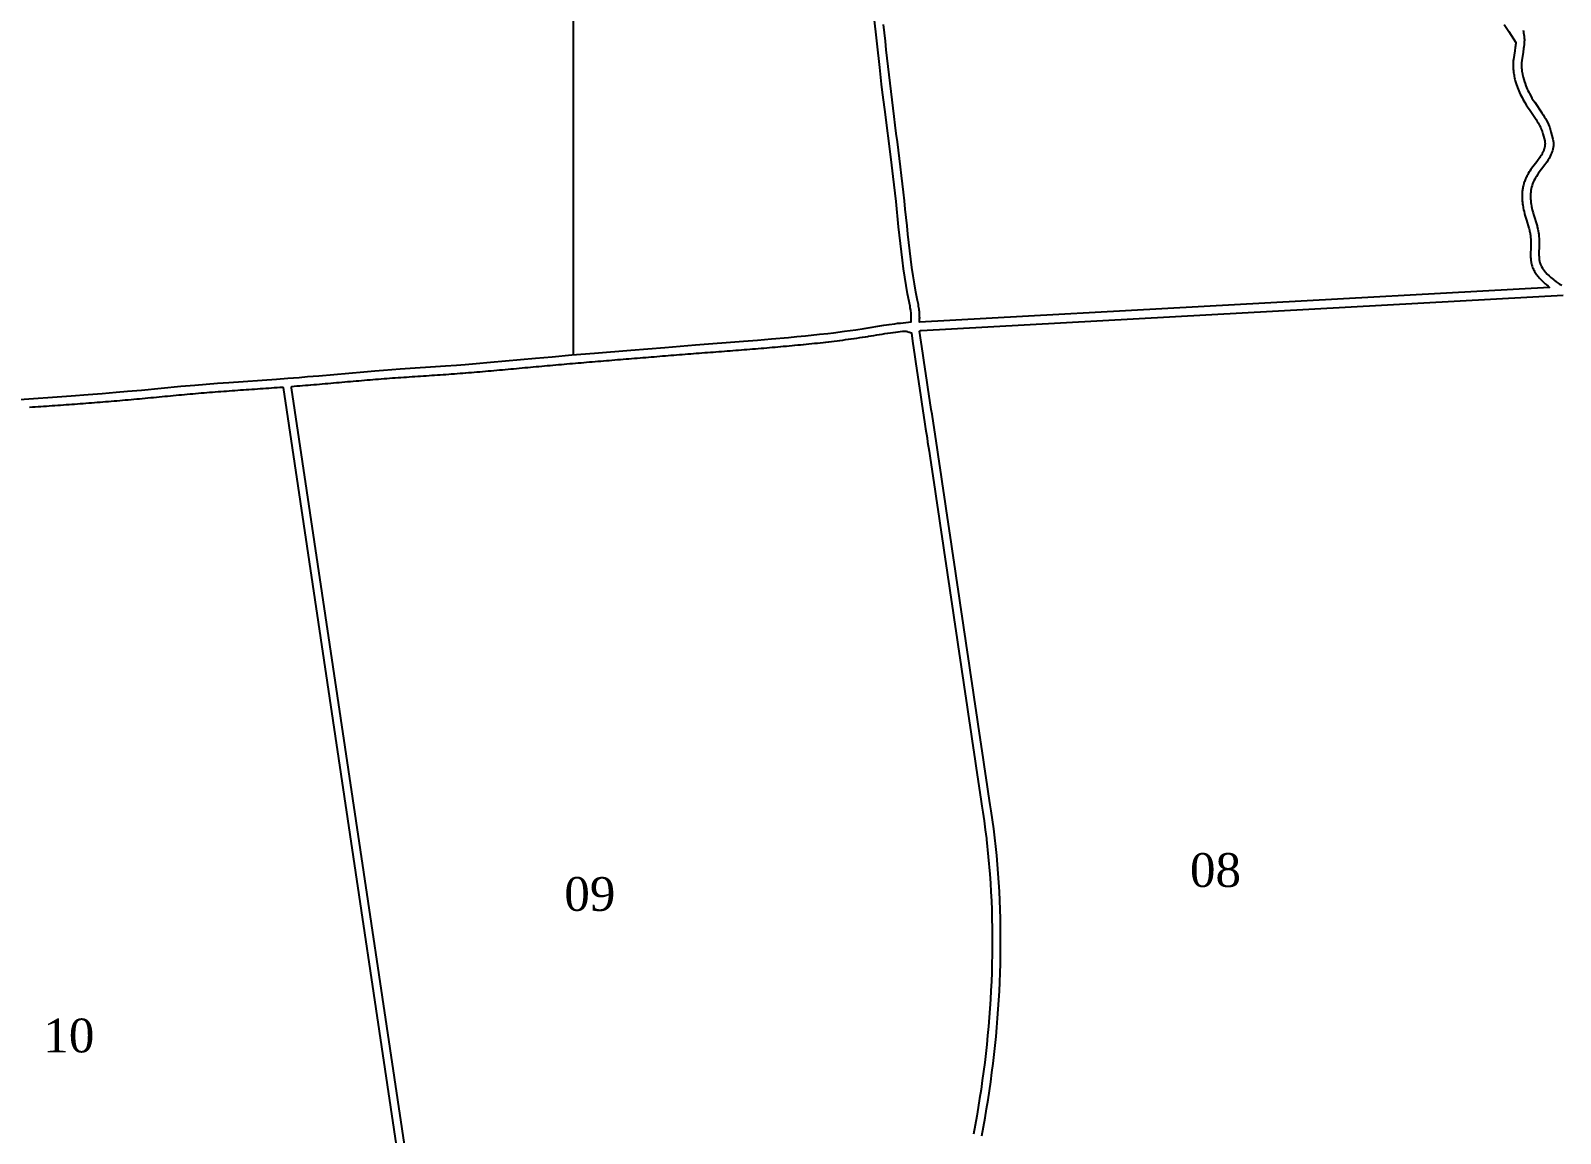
# Model space of a CAD drawing. Extents: x 708265 to 713463, y 7861946 to 7865621.
# Drawn here: x 710379 to 711284, y 7863901 to 7864554 of the extents above; entities that cross this region are included whole.
import ezdxf
from ezdxf.enums import TextEntityAlignment as Align

# ---------------------------------------------------------------- set-up
doc = ezdxf.new("R2010")
doc.units = 0
doc.linetypes.add('CONTINUO', pattern=[0])
for name, color, linetype in [('011400xxxx', 1, 'Continuous'), ('011400xxxx002', 5, 'Continuous'), ('011400xxxx008', 5, 'Continuous'), ('011400xxxx009', 5, 'Continuous'), ('011400xxxx010', 5, 'Continuous'), ('MALHA', 8, 'CONTINUO'), ('NUMERAÇÕES', 7, 'Continuous'), ('ÁREAS', 7, 'Continuous')]:
    doc.layers.add(name, color=color, linetype=linetype)
doc.layers.add('NUMERAÇÕES DOS TALHÕES', color=7, linetype='Continuous', true_color=0xffffff)
doc.styles.add('AREAS', font='times.ttf')

# ---------------------------------------------------------------- blocks, each defined once
blk = doc.blocks.new('area_de_talhao')
at = {"layer": 'NUMERAÇÕES', "linetype": 'Continuous', "style": 'AREAS'}
blk.add_attdef('NRO', text='', height=20, dxfattribs=at).set_placement((0, 6.08), align=Align.CENTER)
at = {"layer": 'ÁREAS', "linetype": 'Continuous', "style": 'AREAS', "flags": 1}
for tag, height, p in [('AREAREAL', 0.001, (0, 0)), ('AREA', 20, (0, -23.92))]:
    blk.add_attdef(tag, text='', height=height, dxfattribs=at).set_placement(p, align=Align.CENTER)

msp = doc.modelspace()

# ---------------------------------------------------------------- linework, layer by layer
at = {"layer": '011400xxxx'}
for points in [[(710369.47, 7864335.77), (710402.78, 7864338.11), (710412.78, 7864338.85), (710421.1, 7864339.49), (710429.42, 7864340.18), (710436.08, 7864340.77), (710444.39, 7864341.53), (710467.67, 7864343.72), (710475.99, 7864344.47), (710482.64, 7864345.03), (710489.3, 7864345.55), (710495.96, 7864346.05), (710524.29, 7864348.03), (710530.95, 7864348.52), (710537.61, 7864349.03), (710542.6, 7864349.43), (710549.26, 7864349.99), (710575.88, 7864352.32), (710582.54, 7864352.87), (710587.53, 7864353.26), (710597.52, 7864353.98), (710624.18, 7864355.78), (710630.85, 7864356.27), (710635.84, 7864356.66), (710642.5, 7864357.2), (710650.82, 7864357.93), (710677.43, 7864360.36), (710687.41, 7864361.25), (710699.05, 7864362.26), (710712.37, 7864363.38), (710734, 7864365.17), (710753.97, 7864366.79), (710772.29, 7864368.24), (710800.61, 7864370.43), (710808.94, 7864371.1), (710817.26, 7864371.8), (710827.24, 7864372.69), (710832.22, 7864373.16), (710837.2, 7864373.65), (710845.49, 7864374.52), (710850.46, 7864375.08), (710853.77, 7864375.47), (710860.4, 7864376.3), (710863.71, 7864376.75), (710867.03, 7864377.23), (710872.01, 7864377.98), (710883.6, 7864379.84), (710886.89, 7864380.34), (710890.16, 7864380.8), (710891.78, 7864381.02), (710893.42, 7864381.19), (710899.74, 7864381.82), (710899.83, 7864383.23), (710899.85, 7864383.73), (710899.84, 7864385.23), (710899.76, 7864386.73), (710899.54, 7864388.72), (710899.32, 7864390.2), (710899.16, 7864391.19), (710897.74, 7864398.55), (710896.87, 7864403.48), (710896.07, 7864408.41), (710895.34, 7864413.36), (710894.67, 7864418.31), (710894.05, 7864423.27), (710893.47, 7864428.24), (710892.92, 7864433.21), (710892.4, 7864438.18), (710890.86, 7864453.1), (710890.34, 7864458.08), (710889.78, 7864463.05), (710889.2, 7864468.01), (710887.99, 7864477.94), (710884.18, 7864507.69), (710882.96, 7864517.62), (710882.37, 7864522.59), (710881.24, 7864532.52), (710877.98, 7864562.34)], [(711261.91, 7864554.53), (711262.15, 7864553.56), (711262.25, 7864553.07), (711262.43, 7864552.09), (711262.56, 7864551.1), (711262.61, 7864550.6), (711262.67, 7864549.6), (711262.69, 7864549.1), (711262.69, 7864548.6), (711262.66, 7864547.6), (711262.55, 7864546.1), (711262.38, 7864544.62), (711262.23, 7864543.63), (711261.92, 7864541.65), (711261.19, 7864536.7), (711261.07, 7864535.21), (711261.05, 7864534.71), (711261.04, 7864533.21), (711261.09, 7864532.21), (711261.16, 7864531.21), (711261.28, 7864530.22), (711261.51, 7864528.74), (711261.6, 7864528.25), (711261.92, 7864526.78), (711262.31, 7864525.33), (711262.75, 7864523.9), (711263.08, 7864522.96), (711263.61, 7864521.55), (711264, 7864520.63), (711264.4, 7864519.71), (711264.82, 7864518.81), (711265.26, 7864517.91), (711265.72, 7864517.02), (711266.69, 7864515.27), (711267.2, 7864514.41), (711267.99, 7864513.13), (711268.8, 7864511.87), (711273, 7864505.66), (711273.82, 7864504.4), (711274.61, 7864503.13), (711275.12, 7864502.27), (711275.61, 7864501.4), (711276.31, 7864500.07), (711276.95, 7864498.72), (711277.34, 7864497.8), (711277.7, 7864496.86), (711278.03, 7864495.92), (711278.45, 7864494.48), (711279.61, 7864490.13), (711279.78, 7864489.15), (711279.89, 7864488.15), (711279.91, 7864487.65), (711279.91, 7864487.15), (711279.85, 7864486.16), (711279.73, 7864485.16), (711279.53, 7864484.18), (711279.28, 7864483.22), (711278.97, 7864482.26), (711278.8, 7864481.79), (711278.43, 7864480.87), (711278.02, 7864479.96), (711277.33, 7864478.62), (711276.83, 7864477.76), (711276.02, 7864476.49), (711275.46, 7864475.67), (711274.88, 7864474.85), (711270.96, 7864469.67), (711270.67, 7864469.26), (711269.84, 7864468.01), (711269.31, 7864467.16), (711268.82, 7864466.29), (711268.37, 7864465.4), (711267.95, 7864464.49), (711267.57, 7864463.56), (711267.25, 7864462.62), (711266.97, 7864461.66), (711266.75, 7864460.68), (711266.58, 7864459.7), (711266.45, 7864458.7), (711266.37, 7864457.71), (711266.34, 7864456.71), (711266.34, 7864455.71), (711266.38, 7864454.71), (711266.45, 7864453.71), (711266.62, 7864452.22), (711266.69, 7864451.73), (711266.95, 7864450.25), (711267.14, 7864449.27), (711267.37, 7864448.29), (711267.87, 7864446.36), (711268.15, 7864445.4), (711270.2, 7864438.71), (711270.33, 7864438.22), (711270.69, 7864436.77), (711270.89, 7864435.79), (711271.13, 7864434.31), (711271.2, 7864433.81), (711271.35, 7864432.32), (711271.42, 7864431.32), (711271.48, 7864429.82), (711271.49, 7864428.82), (711271.48, 7864427.82), (711271.33, 7864421.33), (711271.37, 7864420.33), (711271.46, 7864419.33), (711271.52, 7864418.83), (711271.69, 7864417.85), (711271.93, 7864416.88), (711272.08, 7864416.4), (711272.25, 7864415.93), (711272.44, 7864415.47), (711272.87, 7864414.57), (711273.38, 7864413.7), (711273.93, 7864412.87), (711274.54, 7864412.08), (711275.18, 7864411.31), (711276.2, 7864410.21), (711277.28, 7864409.17), (711278.39, 7864408.16), (711279.91, 7864406.86), (711280.3, 7864406.55), (711281.49, 7864405.64), (711282.73, 7864404.79), (711283.58, 7864404.27), (711284.02, 7864404.02), (711284.91, 7864403.56)]]:
    msp.add_lwpolyline(points, dxfattribs=at)
at = {"layer": '011400xxxx002'}
msp.add_lwpolyline([(711250.71, 7864557.91), (711253.44, 7864553.72), (711256.17, 7864549.53), (711257.63, 7864547.29), (711257.57, 7864546.57), (711257.53, 7864546.17), (711257.42, 7864545.27), (711257.29, 7864544.38), (711256.97, 7864542.41), (711256.22, 7864537.3), (711256.16, 7864536.62), (711256.08, 7864535.49), (711256.05, 7864534.88), (711256.04, 7864534.28), (711256.04, 7864533.68), (711256.05, 7864533.09), (711256.06, 7864532.5), (711256.1, 7864531.91), (711256.14, 7864531.32), (711256.19, 7864530.72), (711256.32, 7864529.59), (711256.4, 7864528.98), (711256.58, 7864527.87), (711256.7, 7864527.27), (711256.93, 7864526.18), (711257.07, 7864525.58), (711257.35, 7864524.51), (711257.51, 7864523.93), (711257.83, 7864522.88), (711258.01, 7864522.31), (711258.37, 7864521.28), (711258.57, 7864520.72), (711258.97, 7864519.69), (711259.4, 7864518.67), (711259.84, 7864517.65), (711260.31, 7864516.65), (711260.8, 7864515.66), (711261.3, 7864514.69), (711261.82, 7864513.72), (711262.36, 7864512.77), (711262.92, 7864511.83), (711263.76, 7864510.47), (711264.62, 7864509.13), (711266.05, 7864507), (711268.84, 7864502.9), (711269.6, 7864501.72), (711270.33, 7864500.54), (711270.79, 7864499.77), (711271.23, 7864498.99), (711271.65, 7864498.2), (711271.83, 7864497.85), (711272.22, 7864497.05), (711272.37, 7864496.7), (711272.72, 7864495.89), (711272.86, 7864495.53), (711273.01, 7864495.15), (711273.14, 7864494.77), (711273.27, 7864494.38), (711273.39, 7864494.01), (711273.63, 7864493.14), (711274.73, 7864489.02), (711274.78, 7864488.77), (711274.83, 7864488.44), (711274.87, 7864488.13), (711274.9, 7864487.84), (711274.91, 7864487.54), (711274.91, 7864487.24), (711274.9, 7864486.94), (711274.87, 7864486.62), (711274.84, 7864486.3), (711274.79, 7864485.97), (711274.73, 7864485.64), (711274.66, 7864485.3), (711274.57, 7864484.96), (711274.48, 7864484.61), (711274.37, 7864484.26), (711274.25, 7864483.91), (711274.12, 7864483.55), (711273.99, 7864483.2), (711273.84, 7864482.84), (711273.68, 7864482.48), (711273.51, 7864482.12), (711273.33, 7864481.76), (711273.15, 7864481.4), (711272.95, 7864481.05), (711272.75, 7864480.69), (711272.55, 7864480.35), (711272.08, 7864479.6), (711271.87, 7864479.27), (711271.36, 7864478.54), (711270.84, 7864477.81), (711269.98, 7864476.66), (711266.92, 7864472.62), (711266.56, 7864472.1), (711265.94, 7864471.19), (711265.61, 7864470.68), (711265.02, 7864469.72), (711264.71, 7864469.19), (711264.42, 7864468.66), (711264.14, 7864468.13), (711263.87, 7864467.59), (711263.61, 7864467.04), (711263.36, 7864466.48), (711263.12, 7864465.9), (711262.89, 7864465.32), (711262.68, 7864464.72), (711262.48, 7864464.12), (711262.29, 7864463.51), (711262.13, 7864462.89), (711261.98, 7864462.28), (711261.85, 7864461.66), (711261.73, 7864461.05), (711261.63, 7864460.44), (711261.55, 7864459.82), (711261.48, 7864459.21), (711261.42, 7864458.6), (711261.38, 7864458), (711261.35, 7864457.39), (711261.34, 7864456.79), (711261.33, 7864456.2), (711261.34, 7864455.6), (711261.36, 7864455.01), (711261.39, 7864454.4), (711261.47, 7864453.28), (711261.53, 7864452.67), (711261.66, 7864451.57), (711261.75, 7864450.97), (711261.93, 7864449.88), (711262.04, 7864449.3), (711262.26, 7864448.22), (711262.5, 7864447.13), (711262.77, 7864446.07), (711263.05, 7864445.01), (711263.36, 7864443.96), (711263.96, 7864442.01), (711265.4, 7864437.32), (711265.49, 7864436.96), (711265.71, 7864436.09), (711265.8, 7864435.7), (711265.98, 7864434.84), (711266.05, 7864434.47), (711266.18, 7864433.59), (711266.23, 7864433.21), (711266.33, 7864432.32), (711266.37, 7864431.92), (711266.43, 7864431.02), (711266.45, 7864430.61), (711266.48, 7864429.71), (711266.49, 7864428.82), (711266.48, 7864427.92), (711266.44, 7864426.45), (711266.32, 7864421.29), (711266.35, 7864420.6), (711266.38, 7864420), (711266.43, 7864419.39), (711266.49, 7864418.77), (711266.57, 7864418.13), (711266.67, 7864417.49), (711266.79, 7864416.83), (711266.95, 7864416.16), (711267.13, 7864415.49), (711267.34, 7864414.81), (711267.58, 7864414.13), (711267.85, 7864413.47), (711268.15, 7864412.83), (711268.46, 7864412.22), (711268.79, 7864411.62), (711269.14, 7864411.05), (711269.5, 7864410.49), (711269.87, 7864409.96), (711270.25, 7864409.45), (711270.63, 7864408.95), (711271.03, 7864408.48), (711271.42, 7864408.01), (711271.82, 7864407.57), (711272.23, 7864407.13), (711272.65, 7864406.7), (711273.43, 7864405.92), (711273.87, 7864405.5), (711275.06, 7864404.43), (711275.51, 7864404.04), (711276.73, 7864403), (711277.2, 7864402.62), (711277.62, 7864402.3), (710904.75, 7864381.75), (710904.76, 7864381.87), (710904.83, 7864383), (710904.85, 7864383.61), (710904.86, 7864384.21), (710904.85, 7864384.8), (710904.84, 7864385.39), (710904.82, 7864386), (710904.74, 7864387.11), (710904.69, 7864387.72), (710904.57, 7864388.81), (710904.5, 7864389.4), (710904.26, 7864390.98), (710904.08, 7864392.07), (710903.6, 7864394.58), (710902.66, 7864399.47), (710901.8, 7864404.31), (710901.01, 7864409.17), (710900.29, 7864414.06), (710899.63, 7864418.96), (710899.01, 7864423.87), (710898.44, 7864428.8), (710897.89, 7864433.75), (710897.37, 7864438.7), (710896.86, 7864443.67), (710896.35, 7864448.64), (710895.84, 7864453.62), (710895.31, 7864458.62), (710894.75, 7864463.61), (710894.17, 7864468.6), (710893.57, 7864473.58), (710892.95, 7864478.56), (710892.32, 7864483.53), (710891.68, 7864488.49), (710891.04, 7864493.46), (710890.4, 7864498.42), (710889.76, 7864503.37), (710889.14, 7864508.32), (710888.52, 7864513.26), (710887.92, 7864518.21), (710887.34, 7864523.16), (710886.77, 7864528.12), (710886.21, 7864533.08), (710885.66, 7864538.04), (710885.12, 7864543.01), (710884.58, 7864547.97), (710884.04, 7864552.94), (710883.49, 7864557.91)], dxfattribs=at)
at = {"layer": '011400xxxx008'}
msp.add_lwpolyline([(710941.61, 7863900.02), (710942.59, 7863905.33), (710943.54, 7863910.65), (710944.44, 7863915.98), (710945.3, 7863921.31), (710946.12, 7863926.65), (710946.88, 7863932), (710947.61, 7863937.35), (710948.29, 7863942.7), (710948.92, 7863948.06), (710949.51, 7863953.42), (710950.05, 7863958.79), (710950.54, 7863964.16), (710950.98, 7863969.52), (710951.38, 7863974.9), (710951.73, 7863980.27), (710952.03, 7863985.64), (710952.28, 7863991.01), (710952.48, 7863996.38), (710952.64, 7864001.75), (710952.74, 7864007.12), (710952.79, 7864012.48), (710952.79, 7864017.84), (710952.74, 7864023.2), (710952.63, 7864028.56), (710952.48, 7864033.91), (710952.27, 7864039.25), (710952.01, 7864044.59), (710951.7, 7864049.92), (710951.33, 7864055.25), (710950.91, 7864060.57), (710950.43, 7864065.88), (710949.9, 7864071.18), (710949.31, 7864076.47), (710948.67, 7864081.75), (710947.97, 7864087.03), (710947.21, 7864092.28), (710946.67, 7864095.89), (710946.28, 7864098.55), (710945.48, 7864103.87), (710945.09, 7864106.53), (710944.29, 7864111.85), (710943.9, 7864114.51), (710943.1, 7864119.83), (710942.71, 7864122.49), (710941.91, 7864127.81), (710941.52, 7864130.47), (710940.72, 7864135.79), (710940.33, 7864138.45), (710939.53, 7864143.77), (710939.14, 7864146.43), (710938.34, 7864151.75), (710937.95, 7864154.41), (710937.15, 7864159.73), (710936.76, 7864162.39), (710935.96, 7864167.71), (710935.57, 7864170.37), (710934.77, 7864175.69), (710934.38, 7864178.35), (710933.58, 7864183.67), (710933.19, 7864186.33), (710932.39, 7864191.65), (710932, 7864194.31), (710931.2, 7864199.63), (710930.81, 7864202.29), (710930.01, 7864207.61), (710929.62, 7864210.27), (710928.82, 7864215.59), (710928.43, 7864218.25), (710927.63, 7864223.57), (710927.23, 7864226.23), (710926.44, 7864231.55), (710926.04, 7864234.21), (710925.25, 7864239.53), (710924.85, 7864242.19), (710924.06, 7864247.51), (710923.66, 7864250.17), (710922.87, 7864255.49), (710922.47, 7864258.15), (710921.68, 7864263.47), (710921.28, 7864266.13), (710920.49, 7864271.45), (710920.09, 7864274.11), (710919.3, 7864279.43), (710918.9, 7864282.09), (710918.11, 7864287.41), (710917.71, 7864290.07), (710916.92, 7864295.39), (710916.52, 7864298.05), (710915.73, 7864303.37), (710915.33, 7864306.03), (710914.54, 7864311.35), (710914.14, 7864314.01), (710913.35, 7864319.33), (710912.95, 7864321.99), (710912.16, 7864327.31), (710911.76, 7864329.97), (710910.97, 7864335.29), (710910.57, 7864337.95), (710909.78, 7864343.27), (710909.38, 7864345.93), (710908.59, 7864351.25), (710908.19, 7864353.91), (710907.4, 7864359.23), (710907, 7864361.89), (710906.21, 7864367.21), (710905.81, 7864369.87), (710904.84, 7864376.38), (710904.84, 7864376.38), (710905.04, 7864376.54), (710905.09, 7864376.58), (710905.26, 7864376.72), (710905.42, 7864376.76), (710905.67, 7864376.79), (711285.65, 7864397.74)], dxfattribs=at)
at = {"layer": '011400xxxx009'}
msp.add_lwpolyline([(710632.37, 7863678.21), (710533.21, 7864342.9), (710533.19, 7864343.21), (710533.19, 7864343.37), (710533.24, 7864343.6), (710533.29, 7864343.63), (710533.41, 7864343.66), (710533.51, 7864343.68), (710534.67, 7864343.78), (710536.31, 7864343.91), (710536.32, 7864343.91), (710537.98, 7864344.04), (710537.99, 7864344.04), (710539.65, 7864344.17), (710539.66, 7864344.17), (710541.32, 7864344.31), (710541.33, 7864344.31), (710543, 7864344.44), (710543, 7864344.44), (710544.67, 7864344.58), (710544.67, 7864344.58), (710546.34, 7864344.72), (710548.01, 7864344.86), (710549.68, 7864345.01), (710551.34, 7864345.15), (710553.01, 7864345.3), (710554.68, 7864345.44), (710556.35, 7864345.59), (710558.01, 7864345.74), (710559.68, 7864345.88), (710561.35, 7864346.03), (710563.01, 7864346.18), (710564.67, 7864346.33), (710566.33, 7864346.47), (710567.99, 7864346.62), (710569.65, 7864346.77), (710571.31, 7864346.91), (710572.97, 7864347.05), (710574.63, 7864347.2), (710576.29, 7864347.34), (710577.94, 7864347.48), (710579.6, 7864347.62), (710581.26, 7864347.75), (710582.92, 7864347.89), (710584.57, 7864348.02), (710586.23, 7864348.15), (710587.89, 7864348.27), (710589.55, 7864348.4), (710591.21, 7864348.52), (710592.87, 7864348.64), (710594.53, 7864348.76), (710596.2, 7864348.88), (710597.86, 7864348.99), (710599.52, 7864349.11), (710601.19, 7864349.22), (710602.85, 7864349.33), (710604.52, 7864349.45), (710606.18, 7864349.56), (710607.85, 7864349.67), (710609.52, 7864349.78), (710611.18, 7864349.89), (710612.85, 7864350), (710614.51, 7864350.11), (710616.18, 7864350.22), (710617.85, 7864350.33), (710619.52, 7864350.45), (710621.18, 7864350.56), (710622.85, 7864350.68), (710624.52, 7864350.8), (710626.19, 7864350.91), (710626.2, 7864350.91), (710627.86, 7864351.03), (710627.87, 7864351.04), (710629.53, 7864351.16), (710629.54, 7864351.16), (710631.2, 7864351.28), (710631.21, 7864351.28), (710632.87, 7864351.41), (710632.88, 7864351.41), (710634.55, 7864351.54), (710634.55, 7864351.54), (710636.22, 7864351.67), (710636.22, 7864351.67), (710637.89, 7864351.81), (710637.9, 7864351.81), (710639.56, 7864351.94), (710639.57, 7864351.94), (710641.23, 7864352.08), (710641.24, 7864352.08), (710642.9, 7864352.22), (710642.91, 7864352.22), (710644.57, 7864352.36), (710646.24, 7864352.51), (710647.91, 7864352.65), (710649.58, 7864352.8), (710651.25, 7864352.95), (710652.91, 7864353.09), (710654.58, 7864353.24), (710656.25, 7864353.39), (710657.92, 7864353.55), (710659.58, 7864353.7), (710661.25, 7864353.85), (710662.91, 7864354), (710664.58, 7864354.16), (710666.24, 7864354.31), (710667.91, 7864354.46), (710669.57, 7864354.62), (710671.23, 7864354.77), (710672.89, 7864354.92), (710674.55, 7864355.08), (710676.21, 7864355.23), (710677.87, 7864355.38), (710679.53, 7864355.53), (710681.19, 7864355.68), (710682.86, 7864355.83), (710684.52, 7864355.97), (710686.18, 7864356.12), (710687.84, 7864356.27), (710689.5, 7864356.41), (710691.17, 7864356.56), (710692.83, 7864356.7), (710694.49, 7864356.85), (710696.15, 7864356.99), (710697.81, 7864357.14), (710699.48, 7864357.28), (710701.14, 7864357.42), (710702.8, 7864357.56), (710704.47, 7864357.7), (710706.13, 7864357.84), (710707.79, 7864357.98), (710709.45, 7864358.12), (710711.12, 7864358.26), (710712.78, 7864358.4), (710714.44, 7864358.54), (710716.11, 7864358.68), (710717.77, 7864358.82), (710719.44, 7864358.95), (710721.1, 7864359.09), (710722.76, 7864359.23), (710724.43, 7864359.37), (710726.09, 7864359.5), (710727.75, 7864359.64), (710729.42, 7864359.78), (710731.08, 7864359.92), (710732.74, 7864360.05), (710734.41, 7864360.19), (710736.07, 7864360.32), (710737.73, 7864360.46), (710739.4, 7864360.6), (710741.06, 7864360.73), (710742.73, 7864360.87), (710744.39, 7864361), (710746.05, 7864361.14), (710747.72, 7864361.27), (710749.38, 7864361.41), (710751.04, 7864361.54), (710752.71, 7864361.67), (710754.37, 7864361.81), (710756.03, 7864361.94), (710757.7, 7864362.07), (710759.36, 7864362.21), (710761.03, 7864362.34), (710762.69, 7864362.47), (710764.35, 7864362.6), (710766.02, 7864362.73), (710767.68, 7864362.87), (710769.35, 7864363), (710771.01, 7864363.13), (710772.67, 7864363.26), (710774.34, 7864363.39), (710776, 7864363.52), (710777.67, 7864363.64), (710779.33, 7864363.77), (710781, 7864363.9), (710782.67, 7864364.03), (710784.33, 7864364.16), (710786, 7864364.29), (710787.66, 7864364.41), (710789.33, 7864364.54), (710791, 7864364.67), (710792.66, 7864364.8), (710794.33, 7864364.93), (710796, 7864365.06), (710797.66, 7864365.19), (710799.33, 7864365.32), (710801, 7864365.45), (710802.67, 7864365.58), (710804.33, 7864365.71), (710806, 7864365.85), (710807.67, 7864365.98), (710809.34, 7864366.12), (710811, 7864366.26), (710812.67, 7864366.39), (710814.34, 7864366.53), (710816.01, 7864366.68), (710817.67, 7864366.82), (710819.34, 7864366.96), (710821.01, 7864367.11), (710821.02, 7864367.11), (710822.68, 7864367.25), (710822.69, 7864367.26), (710824.35, 7864367.4), (710824.35, 7864367.4), (710826.01, 7864367.56), (710826.02, 7864367.56), (710827.68, 7864367.71), (710827.69, 7864367.71), (710829.35, 7864367.86), (710829.36, 7864367.86), (710831.02, 7864368.02), (710831.02, 7864368.02), (710832.68, 7864368.18), (710832.69, 7864368.18), (710834.35, 7864368.34), (710834.36, 7864368.34), (710836.02, 7864368.51), (710836.02, 7864368.51), (710837.68, 7864368.67), (710837.69, 7864368.67), (710839.35, 7864368.84), (710839.36, 7864368.84), (710841.01, 7864369.01), (710841.02, 7864369.01), (710842.68, 7864369.19), (710842.69, 7864369.19), (710844.34, 7864369.36), (710844.35, 7864369.36), (710846.01, 7864369.54), (710846.02, 7864369.54), (710847.67, 7864369.73), (710847.68, 7864369.73), (710849.34, 7864369.91), (710849.35, 7864369.92), (710851, 7864370.1), (710851.01, 7864370.11), (710852.67, 7864370.3), (710852.68, 7864370.3), (710854.34, 7864370.5), (710854.35, 7864370.5), (710856, 7864370.7), (710856.02, 7864370.7), (710857.67, 7864370.91), (710857.68, 7864370.91), (710859.34, 7864371.12), (710859.35, 7864371.12), (710861.01, 7864371.34), (710861.02, 7864371.34), (710862.68, 7864371.57), (710862.7, 7864371.57), (710864.35, 7864371.79), (710864.37, 7864371.8), (710866.02, 7864372.03), (710866.04, 7864372.03), (710867.7, 7864372.27), (710867.72, 7864372.27), (710869.37, 7864372.52), (710869.39, 7864372.52), (710871.05, 7864372.77), (710871.07, 7864372.78), (710872.74, 7864373.04), (710872.75, 7864373.04), (710874.42, 7864373.3), (710874.43, 7864373.31), (710876.11, 7864373.57), (710876.11, 7864373.57), (710877.78, 7864373.85), (710879.43, 7864374.11), (710881.07, 7864374.38), (710882.7, 7864374.64), (710884.32, 7864374.89), (710885.93, 7864375.14), (710887.54, 7864375.38), (710889.13, 7864375.62), (710890.7, 7864375.83), (710892.09, 7864376.01), (710893.4, 7864376.16), (710894.68, 7864376.27), (710895.9, 7864376.31), (710896.84, 7864376.3), (710897.38, 7864376.24), (710897.49, 7864376.21), (710897.76, 7864376.14), (710898.02, 7864376.05), (710898.65, 7864375.78), (710898.89, 7864375.69), (710899.93, 7864375.31), (710899.97, 7864375.12), (710900.87, 7864369.13), (710901.26, 7864366.47), (710902.06, 7864361.15), (710902.45, 7864358.49), (710903.25, 7864353.17), (710903.64, 7864350.51), (710904.44, 7864345.19), (710904.83, 7864342.53), (710905.63, 7864337.21), (710906.02, 7864334.55), (710906.82, 7864329.23), (710907.21, 7864326.57), (710908.01, 7864321.25), (710908.4, 7864318.59), (710909.2, 7864313.27), (710909.59, 7864310.61), (710910.39, 7864305.29), (710910.78, 7864302.63), (710911.58, 7864297.31), (710911.97, 7864294.65), (710912.77, 7864289.33), (710913.16, 7864286.67), (710913.96, 7864281.35), (710914.35, 7864278.69), (710915.15, 7864273.37), (710915.55, 7864270.71), (710916.34, 7864265.39), (710916.74, 7864262.73), (710917.53, 7864257.41), (710917.93, 7864254.75), (710918.72, 7864249.43), (710919.12, 7864246.77), (710919.91, 7864241.45), (710920.31, 7864238.79), (710921.1, 7864233.47), (710921.5, 7864230.81), (710922.29, 7864225.49), (710922.69, 7864222.83), (710923.48, 7864217.51), (710923.88, 7864214.85), (710924.67, 7864209.54), (710925.07, 7864206.88), (710925.86, 7864201.56), (710926.26, 7864198.9), (710927.05, 7864193.58), (710927.45, 7864190.92), (710928.24, 7864185.6), (710928.64, 7864182.94), (710929.43, 7864177.62), (710929.83, 7864174.96), (710930.62, 7864169.64), (710931.02, 7864166.98), (710931.81, 7864161.66), (710932.21, 7864159), (710933, 7864153.68), (710933.4, 7864151.02), (710934.19, 7864145.7), (710934.59, 7864143.04), (710935.38, 7864137.72), (710935.78, 7864135.06), (710936.57, 7864129.74), (710936.97, 7864127.08), (710937.76, 7864121.76), (710938.16, 7864119.1), (710938.95, 7864113.78), (710939.35, 7864111.12), (710940.14, 7864105.8), (710940.54, 7864103.14), (710941.33, 7864097.82), (710941.73, 7864095.16), (710942.26, 7864091.57), (710943.01, 7864086.37), (710943.7, 7864081.15), (710944.34, 7864075.92), (710944.4, 7864075.39), (710946.34, 7864054.9), (710946.7, 7864049.63), (710947.02, 7864044.35), (710947.28, 7864039.06), (710947.48, 7864033.76), (710947.64, 7864028.46), (710947.74, 7864023.15), (710947.79, 7864017.84), (710947.79, 7864012.53), (710947.74, 7864007.21), (710947.64, 7864001.89), (710947.49, 7863996.57), (710947.29, 7863991.24), (710947.04, 7863985.92), (710946.74, 7863980.59), (710946.39, 7863975.26), (710946, 7863969.94), (710945.56, 7863964.61), (710945.07, 7863959.29), (710944.54, 7863953.97), (710943.95, 7863948.65), (710943.33, 7863943.33), (710942.65, 7863938.02), (710941.94, 7863932.71), (710941.17, 7863927.4), (710940.36, 7863922.1), (710939.51, 7863916.81), (710938.62, 7863911.52), (710937.68, 7863906.25), (710936.7, 7863900.97)], dxfattribs=at)
at = {"layer": '011400xxxx010'}
msp.add_lwpolyline([(710378.14, 7864331.37), (710379.81, 7864331.48), (710381.47, 7864331.6), (710383.14, 7864331.72), (710384.81, 7864331.83), (710386.47, 7864331.95), (710388.14, 7864332.06), (710389.8, 7864332.18), (710391.47, 7864332.29), (710393.14, 7864332.41), (710394.8, 7864332.53), (710396.47, 7864332.65), (710398.14, 7864332.76), (710399.81, 7864332.88), (710401.47, 7864333), (710403.14, 7864333.12), (710404.81, 7864333.24), (710406.48, 7864333.36), (710408.14, 7864333.49), (710409.81, 7864333.61), (710411.48, 7864333.73), (710413.15, 7864333.86), (710414.82, 7864333.99), (710416.49, 7864334.12), (710418.15, 7864334.25), (710419.82, 7864334.38), (710421.49, 7864334.51), (710423.16, 7864334.64), (710424.83, 7864334.78), (710424.84, 7864334.78), (710426.5, 7864334.92), (710426.51, 7864334.92), (710428.17, 7864335.06), (710428.18, 7864335.06), (710429.84, 7864335.2), (710429.85, 7864335.2), (710431.51, 7864335.34), (710431.52, 7864335.34), (710433.18, 7864335.49), (710433.19, 7864335.49), (710434.85, 7864335.64), (710434.85, 7864335.64), (710436.52, 7864335.78), (710438.18, 7864335.94), (710439.85, 7864336.09), (710441.52, 7864336.24), (710443.19, 7864336.4), (710444.85, 7864336.55), (710446.52, 7864336.71), (710448.19, 7864336.86), (710449.85, 7864337.02), (710451.51, 7864337.18), (710453.18, 7864337.34), (710454.84, 7864337.5), (710456.5, 7864337.65), (710458.16, 7864337.81), (710459.83, 7864337.97), (710461.49, 7864338.12), (710463.15, 7864338.28), (710464.81, 7864338.44), (710466.47, 7864338.59), (710468.12, 7864338.74), (710469.78, 7864338.89), (710471.44, 7864339.04), (710473.1, 7864339.19), (710474.75, 7864339.34), (710476.41, 7864339.48), (710478.07, 7864339.63), (710479.72, 7864339.77), (710481.38, 7864339.91), (710483.04, 7864340.04), (710484.7, 7864340.18), (710486.36, 7864340.31), (710488.02, 7864340.44), (710489.68, 7864340.57), (710491.34, 7864340.69), (710493, 7864340.82), (710494.66, 7864340.94), (710496.32, 7864341.06), (710497.99, 7864341.18), (710499.65, 7864341.3), (710501.31, 7864341.42), (710502.98, 7864341.54), (710504.64, 7864341.65), (710506.31, 7864341.77), (710507.97, 7864341.88), (710509.64, 7864342), (710511.3, 7864342.12), (710512.97, 7864342.23), (710514.63, 7864342.35), (710516.3, 7864342.46), (710517.97, 7864342.58), (710519.63, 7864342.69), (710521.3, 7864342.81), (710522.97, 7864342.93), (710524.64, 7864343.05), (710526.3, 7864343.17), (710527.77, 7864343.27), (710528.08, 7864343.27), (710528.13, 7864343.06), (710627.8, 7863674.86)], dxfattribs=at)
at = {"layer": 'MALHA'}
msp.add_lwpolyline([(710700, 7864362.34), (710700, 7865445.75)], dxfattribs=at)

# ---------------------------------------------------------------- block references
at = {"layer": 'NUMERAÇÕES DOS TALHÕES'}
ref = msp.add_blockref('area_de_talhao', (711079.92, 7864041.24), dxfattribs=at)
ref.add_attrib('NRO', '08', dxfattribs={"layer": 'NUMERAÇÕES', "height": 20, "style": 'AREAS'}).set_placement((711079.92, 7864047.32), align=Align.CENTER)
ref = msp.add_blockref('area_de_talhao', (710709.68, 7864027.07), dxfattribs=at)
ref.add_attrib('NRO', '09', dxfattribs={"layer": 'NUMERAÇÕES', "height": 20, "style": 'AREAS'}).set_placement((710709.68, 7864033.15), align=Align.CENTER)
ref = msp.add_blockref('area_de_talhao', (710401.38, 7863943.28), dxfattribs=at)
ref.add_attrib('NRO', '10', dxfattribs={"layer": 'NUMERAÇÕES', "height": 20, "style": 'AREAS'}).set_placement((710401.38, 7863949.35), align=Align.CENTER)

doc.saveas('drawing.dxf')
